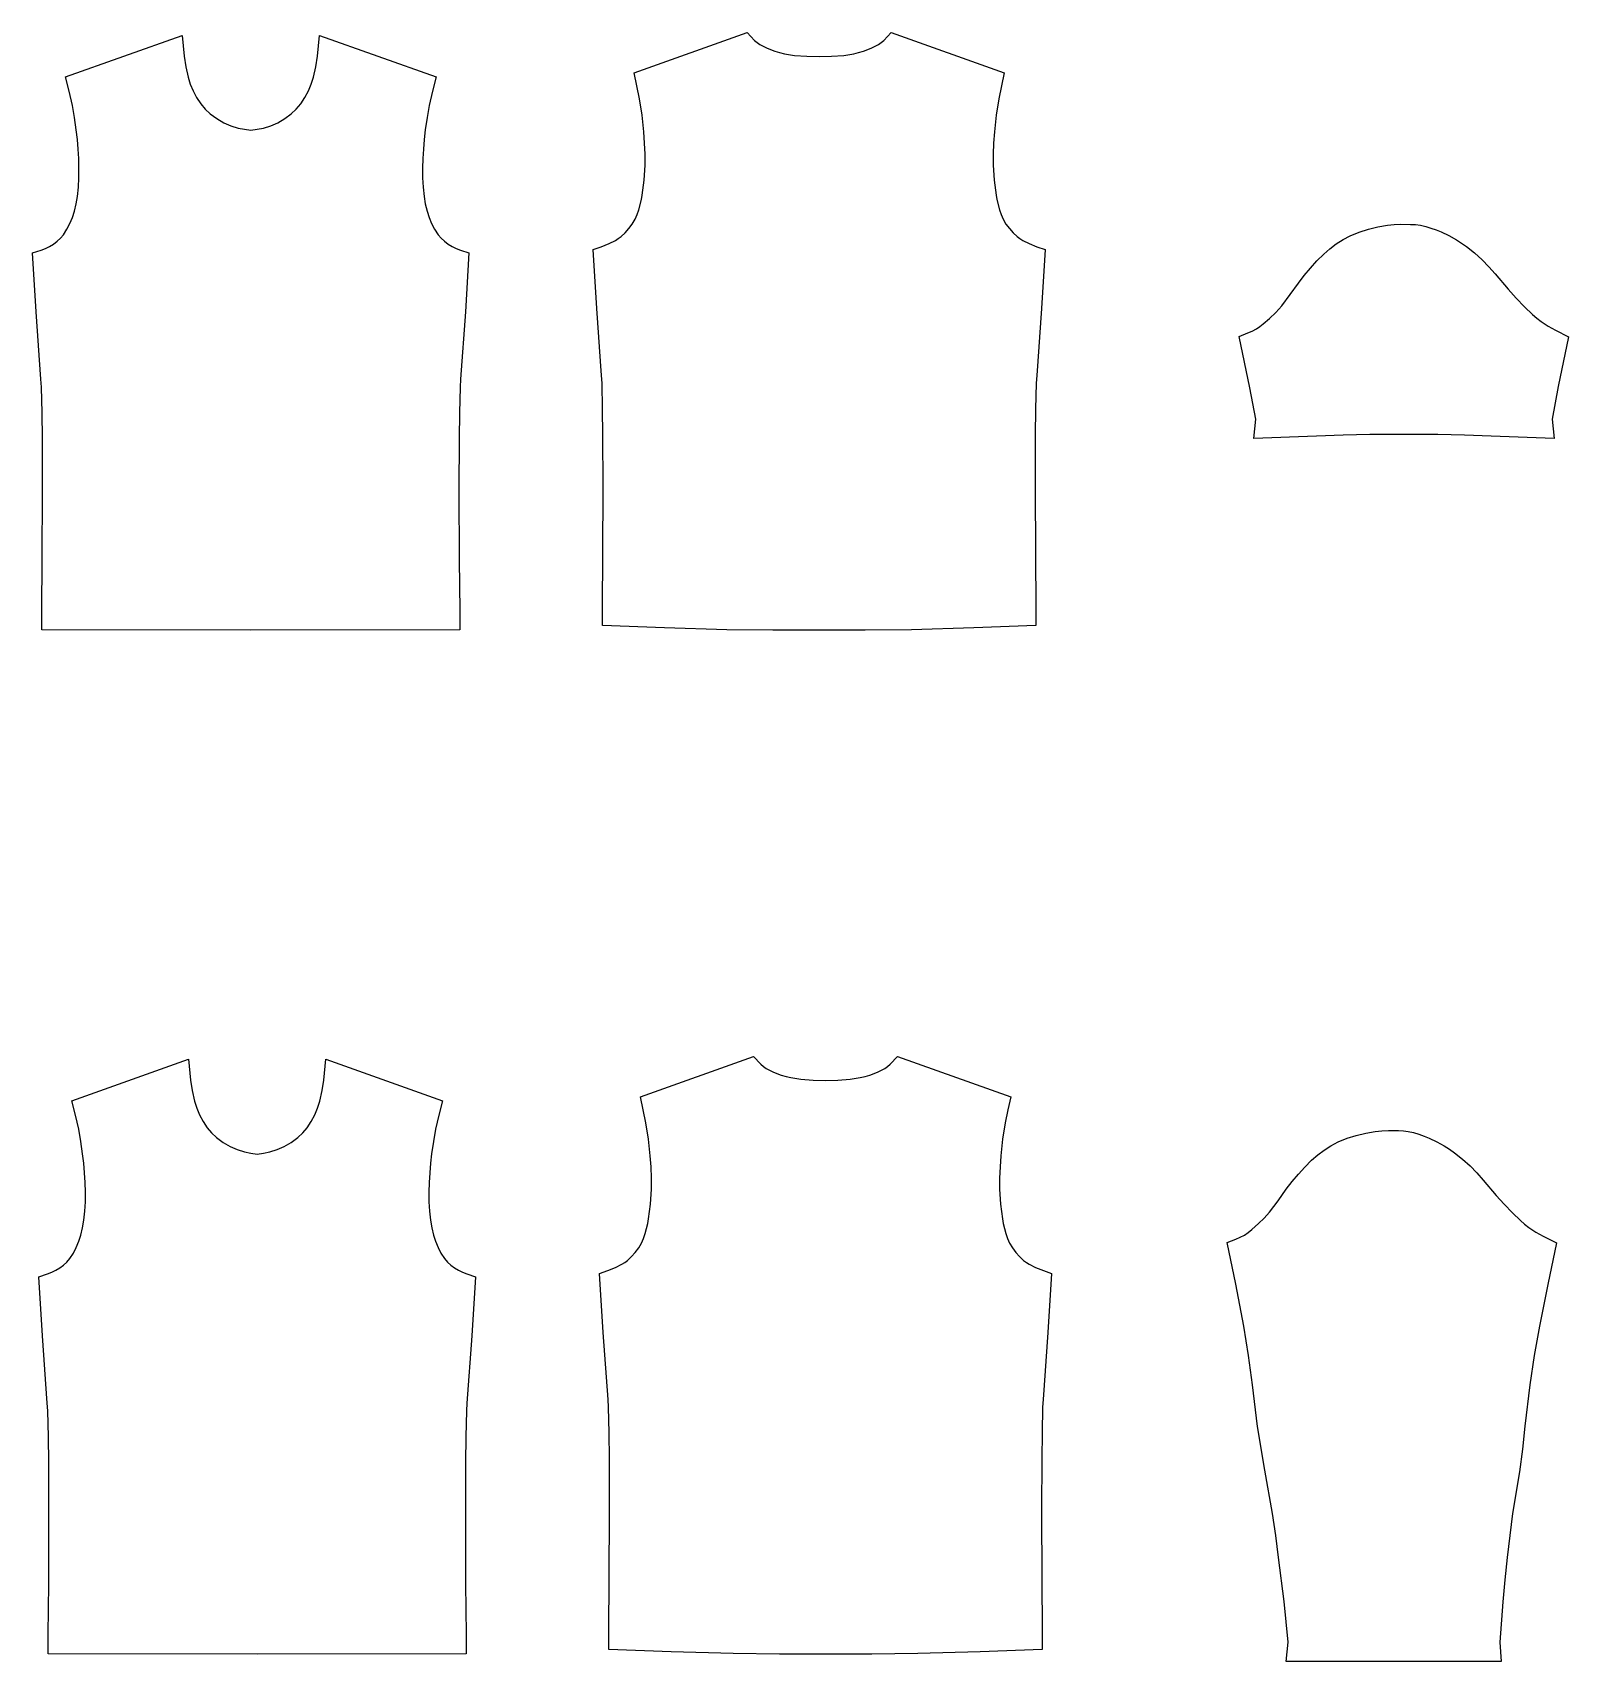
# Model space of a CAD drawing. Extents: x 22 to 144, y 144 to 274.
import ezdxf

# ---------------------------------------------------------------- set-up
doc = ezdxf.new("R2010")
doc.units = 0
doc.layers.add('Layer_1', color=7, linetype='CONTINUOUS')

msp = doc.modelspace()

# ---------------------------------------------------------------- linework, layer by layer
at = {"layer": 'Layer_1', "color": 7}
for points in [[(55.780658, 226.265499), (39.137412, 226.243626), (22.495732, 226.265499), (22.495732, 226.265499), (22.508231, 227.803096), (22.541046, 231.820538), (22.56136, 237.375577), (22.545733, 241.486776), (22.519168, 243.541594), (22.519168, 243.541594), (22.467602, 245.596414), (22.433225, 246.223015), (22.050388, 251.567105), (21.767558, 256.267403), (21.767558, 256.267403), (22.455101, 256.500231), (22.79106, 256.631489), (23.116081, 256.786187), (23.116081, 256.786187), (23.425475, 256.978386), (23.714556, 257.200274), (23.984886, 257.444041), (23.984886, 257.444041), (24.225526, 257.715934), (24.503669, 258.148772), (24.736496, 258.60974), (24.736496, 258.60974), (24.934946, 259.091019), (25.099019, 259.584801), (25.244341, 260.170776), (25.244341, 260.170776), (25.338097, 260.769251), (25.422477, 261.503672), (25.463105, 262.24122), (25.463105, 263.006892), (25.463105, 263.006892), (25.439666, 263.77413), (25.397476, 264.539805), (25.338097, 265.305476), (25.338097, 265.305476), (25.245904, 266.0524), (25.106833, 267.033712), (24.939635, 268.008773), (24.675555, 269.144783), (24.675555, 269.144783), (24.386474, 270.274544), (33.666752, 273.576315), (33.832388, 271.924649), (33.832388, 271.924649), (33.963644, 271.082408), (34.148031, 270.249542), (34.324606, 269.699507), (34.324606, 269.699507), (34.548058, 269.165097), (34.8262, 268.63225), (35.157472, 268.130656), (35.51218, 267.719693), (35.51218, 267.719693), (35.909081, 267.350919), (36.432552, 266.963394), (36.993525, 266.633688), (36.993525, 266.633688), (37.546686, 266.389921), (38.121723, 266.203973), (38.628004, 266.108653), (38.628004, 266.108653), (39.137412, 266.038337), (39.648381, 266.108653), (40.153102, 266.203973), (40.153102, 266.203973), (40.728138, 266.389921), (41.281296, 266.633688), (41.843833, 266.963394), (41.843833, 266.963394), (42.365741, 267.350919), (42.764205, 267.719693), (43.117352, 268.130656), (43.117352, 268.130656), (43.448622, 268.63225), (43.726766, 269.165097), (43.950218, 269.699507), (43.950218, 269.699507), (44.128354, 270.249542), (44.311178, 271.082408), (44.442436, 271.924649), (44.442436, 271.924649), (44.60807, 273.576315), (53.888346, 270.274544), (53.600827, 269.144783), (53.600827, 269.144783), (53.335185, 268.008773), (53.167988, 267.033712), (53.028918, 266.0524), (52.938288, 265.305476), (52.938288, 265.305476), (52.877345, 264.539805), (52.836716, 263.77413), (52.813263, 263.006892), (52.813263, 263.006892), (52.81157, 262.24122), (52.852196, 261.503672), (52.936577, 260.769251), (53.031895, 260.170776), (53.031895, 260.170776), (53.175654, 259.584801), (53.339726, 259.091019), (53.538176, 258.60974), (53.538176, 258.60974), (53.771004, 258.148772), (54.050709, 257.715934), (54.291351, 257.444041), (54.291351, 257.444041), (54.560117, 257.200274), (54.849197, 256.978386), (55.158592, 256.786187), (55.158592, 256.786187), (55.485177, 256.631489), (55.821134, 256.500231), (56.507115, 256.267403), (56.507115, 256.267403), (56.224286, 251.567105), (55.841448, 246.223015), (55.807071, 245.596414), (55.755506, 243.541594), (55.755506, 243.541594), (55.730501, 241.486776), (55.713314, 237.375577), (55.735186, 231.820538), (55.768, 227.803096), (55.780503, 226.265499), (55.780658, 226.265499)], [(101.641989, 226.604583), (96.686985, 226.420196), (91.730421, 226.273311), (91.730421, 226.273311), (88.058312, 226.245173), (84.384642, 226.24348), (80.710972, 226.245173), (80.710972, 226.245173), (77.037303, 226.273311), (72.082302, 226.420196), (67.127298, 226.604583), (67.127298, 226.604583), (67.1398, 228.14218), (67.171051, 232.148683), (67.192923, 237.694347), (67.177288, 241.793046), (67.150731, 243.841613), (67.150731, 243.841613), (67.099163, 245.890182), (67.066349, 246.50272), (66.683512, 251.842122), (66.400683, 256.536172), (66.400683, 256.536172), (67.042911, 256.765872), (67.675763, 257.020575), (68.16642, 257.264342), (68.16642, 257.264342), (68.397684, 257.406539), (68.61801, 257.567485), (68.944594, 257.872192), (68.944594, 257.872192), (69.241487, 258.205025), (69.508692, 258.56286), (69.739956, 258.944137), (69.739956, 258.944137), (69.904029, 259.320723), (70.035287, 259.711372), (70.235301, 260.514548), (70.302493, 260.875508), (70.302493, 260.875508), (70.444687, 262.058397), (70.525945, 263.245971), (70.524251, 264.127278), (70.524251, 264.127278), (70.489874, 265.007021), (70.435182, 265.903951), (70.285173, 267.21966), (70.088286, 268.52912), (69.877336, 269.565124), (69.877336, 269.565124), (69.646072, 270.598001), (78.662265, 273.806019), (79.237301, 273.185666), (79.237301, 273.185666), (79.445127, 273.010654), (79.668579, 272.85752), (80.246742, 272.554374), (80.246742, 272.554374), (80.856156, 272.316859), (81.240554, 272.207478), (81.631203, 272.118409), (81.631203, 272.118409), (82.423443, 271.99184), (83.401628, 271.923085), (84.384504, 271.891832), (85.365816, 271.923085), (85.365816, 271.923085), (86.345567, 271.99184), (87.136241, 272.118409), (87.52689, 272.207478), (87.52689, 272.207478), (87.911291, 272.316859), (88.520705, 272.554374), (89.100429, 272.85752), (89.100429, 272.85752), (89.323881, 273.010654), (89.530143, 273.185666), (90.105179, 273.806019), (90.105179, 273.806019), (99.121378, 270.598001), (98.890114, 269.565124), (98.679161, 268.52912), (98.679161, 268.52912), (98.482274, 267.21966), (98.333828, 265.903951), (98.277573, 265.007021), (98.243195, 264.127278), (98.241502, 263.245971), (98.241502, 263.245971), (98.32432, 262.058397), (98.464954, 260.875508), (98.532146, 260.514548), (98.73372, 259.711372), (98.73372, 259.711372), (98.864979, 259.320723), (99.027488, 258.944137), (99.258755, 258.56286), (99.258755, 258.56286), (99.527521, 258.205025), (99.822852, 257.872192), (100.149434, 257.567485), (100.149434, 257.567485), (100.369762, 257.406539), (100.60259, 257.264342), (101.093245, 257.020575), (101.093245, 257.020575), (101.724536, 256.765872), (102.366764, 256.536172), (102.083932, 251.842122), (102.083932, 251.842122), (101.702658, 246.50272), (101.668281, 245.890182), (101.616716, 243.841613), (101.591711, 241.793046), (101.591711, 241.793046), (101.574524, 237.694347), (101.596396, 232.148683), (101.62921, 228.14218), (101.641712, 226.604583), (101.641989, 226.604583)], [(56.29019, 144.775562), (39.646945, 144.75369), (23.005264, 144.775562), (23.005264, 144.775562), (23.017766, 146.313159), (23.05058, 150.330601), (23.0709, 155.885641), (23.055265, 159.996839), (23.028708, 162.051657), (23.028708, 162.051657), (22.977143, 164.106478), (22.942766, 164.733081), (22.559928, 170.077171), (22.277099, 174.777469), (22.277099, 174.777469), (22.964643, 175.010297), (23.300601, 175.141555), (23.625622, 175.296253), (23.625622, 175.296253), (23.935017, 175.488452), (24.224097, 175.710341), (24.494426, 175.954107), (24.494426, 175.954107), (24.735069, 176.226), (25.01321, 176.658839), (25.246038, 177.119806), (25.246038, 177.119806), (25.444488, 177.601085), (25.608561, 178.094867), (25.753882, 178.680842), (25.753882, 178.680842), (25.847639, 179.279317), (25.932018, 180.013738), (25.972647, 180.751287), (25.972647, 181.516958), (25.972647, 181.516958), (25.949194, 182.284196), (25.907002, 183.049871), (25.847625, 183.815543), (25.847625, 183.815543), (25.755432, 184.562466), (25.616358, 185.543778), (25.449161, 186.518839), (25.185083, 187.654849), (25.185083, 187.654849), (24.896, 188.78461), (34.176279, 192.086381), (34.341915, 190.434715), (34.341915, 190.434715), (34.473171, 189.592473), (34.657558, 188.759607), (34.834133, 188.209573), (34.834133, 188.209573), (35.057585, 187.675163), (35.335726, 187.142316), (35.666999, 186.640723), (36.021707, 186.229759), (36.021707, 186.229759), (36.418607, 185.860985), (36.942079, 185.47346), (37.503052, 185.143754), (37.503052, 185.143754), (38.056213, 184.899987), (38.631249, 184.714039), (39.137531, 184.618719), (39.137531, 184.618719), (39.646939, 184.548403), (40.157908, 184.618719), (40.662629, 184.714039), (40.662629, 184.714039), (41.237665, 184.899987), (41.790823, 185.143754), (42.35336, 185.47346), (42.35336, 185.47346), (42.875268, 185.860985), (43.273732, 186.229759), (43.626879, 186.640723), (43.626879, 186.640723), (43.958149, 187.142316), (44.236293, 187.675163), (44.459745, 188.209573), (44.459745, 188.209573), (44.637881, 188.759607), (44.820705, 189.592473), (44.951963, 190.434715), (44.951963, 190.434715), (45.117597, 192.086381), (54.397873, 188.78461), (54.110354, 187.654849), (54.110354, 187.654849), (53.844712, 186.518839), (53.677515, 185.543778), (53.538445, 184.562466), (53.447815, 183.815543), (53.447815, 183.815543), (53.386871, 183.049871), (53.346243, 182.284196), (53.32279, 181.516958), (53.32279, 181.516958), (53.321097, 180.751287), (53.361723, 180.013738), (53.446104, 179.279317), (53.541422, 178.680842), (53.541422, 178.680842), (53.68518, 178.094867), (53.849253, 177.601085), (54.047703, 177.119806), (54.047703, 177.119806), (54.280531, 176.658839), (54.560236, 176.226), (54.800878, 175.954107), (54.800878, 175.954107), (55.069644, 175.710341), (55.358724, 175.488452), (55.668119, 175.296253), (55.668119, 175.296253), (55.994704, 175.141555), (56.330661, 175.010297), (57.016642, 174.777469), (57.016642, 174.777469), (56.733813, 170.077171), (56.350975, 164.733081), (56.316598, 164.106478), (56.265033, 162.051657), (56.265033, 162.051657), (56.240028, 159.996839), (56.222841, 155.885641), (56.244713, 150.330601), (56.277527, 146.313159), (56.290029, 144.775562), (56.290185, 144.775562)], [(102.151519, 145.114646), (97.196515, 144.930259), (92.23995, 144.783374), (92.23995, 144.783374), (88.567841, 144.755236), (84.894174, 144.753543), (81.220505, 144.755236), (81.220505, 144.755236), (77.546835, 144.783374), (72.591834, 144.930259), (67.63683, 145.114646), (67.63683, 145.114646), (67.649333, 146.652244), (67.680583, 150.658747), (67.702455, 156.204411), (67.68682, 160.30311), (67.660263, 162.351676), (67.660263, 162.351676), (67.608696, 164.400248), (67.575882, 165.012786), (67.193044, 170.352188), (66.910215, 175.046238), (66.910215, 175.046238), (67.552443, 175.275938), (68.185295, 175.530641), (68.675953, 175.774408), (68.675953, 175.774408), (68.907217, 175.916605), (69.127542, 176.077551), (69.454127, 176.382258), (69.454127, 176.382258), (69.751019, 176.715091), (70.018224, 177.072926), (70.249488, 177.454203), (70.249488, 177.454203), (70.413561, 177.830789), (70.54482, 178.221438), (70.744834, 179.024614), (70.812025, 179.385574), (70.812025, 179.385574), (70.95422, 180.568463), (71.035477, 181.756037), (71.033784, 182.637344), (71.033784, 182.637344), (70.999406, 183.517087), (70.944715, 184.414017), (70.794705, 185.729726), (70.597818, 187.039186), (70.386869, 188.07519), (70.386869, 188.07519), (70.155604, 189.108067), (79.171797, 192.316084), (79.746833, 191.695732), (79.746833, 191.695732), (79.954659, 191.52072), (80.178111, 191.367586), (80.756275, 191.06444), (80.756275, 191.06444), (81.365688, 190.826925), (81.750086, 190.717544), (82.140735, 190.628475), (82.140735, 190.628475), (82.932976, 190.501906), (83.911161, 190.433151), (84.894036, 190.401898), (85.875348, 190.433151), (85.875348, 190.433151), (86.8551, 190.501906), (87.645773, 190.628475), (88.036423, 190.717544), (88.036423, 190.717544), (88.420821, 190.826925), (89.030234, 191.06444), (89.609958, 191.367586), (89.609958, 191.367586), (89.83341, 191.52072), (90.039673, 191.695732), (90.614709, 192.316084), (90.614709, 192.316084), (99.630907, 189.108067), (99.399643, 188.07519), (99.188691, 187.039186), (99.188691, 187.039186), (98.991804, 185.729726), (98.843358, 184.414017), (98.787102, 183.517087), (98.752725, 182.637344), (98.751032, 181.756037), (98.751032, 181.756037), (98.83385, 180.568463), (98.974484, 179.385574), (99.041675, 179.024614), (99.24325, 178.221438), (99.24325, 178.221438), (99.374508, 177.830789), (99.537018, 177.454203), (99.768285, 177.072926), (99.768285, 177.072926), (100.037051, 176.715091), (100.332382, 176.382258), (100.658964, 176.077551), (100.658964, 176.077551), (100.879292, 175.916605), (101.11212, 175.774408), (101.602774, 175.530641), (101.602774, 175.530641), (102.234066, 175.275938), (102.876294, 175.046238), (102.593462, 170.352188), (102.593462, 170.352188), (102.212188, 165.012786), (102.17781, 164.400248), (102.126246, 162.351676), (102.101241, 160.30311), (102.101241, 160.30311), (102.084053, 156.204411), (102.105926, 150.658747), (102.13874, 146.652244), (102.151242, 145.114646), (102.151519, 145.114646)], [(143.069951, 177.475663), (142.38397, 174.169204), (141.727679, 170.856499), (141.727679, 170.856499), (141.318279, 168.525101), (140.957317, 166.185891), (140.569792, 162.877865), (140.365093, 161.069939), (140.365093, 161.069939), (140.140078, 159.265133), (139.593168, 155.933672), (139.361903, 154.180437), (139.155641, 152.425638), (139.155641, 152.425638), (138.966567, 150.667719), (138.799367, 148.909796), (138.57279, 145.703342), (138.680611, 144.165745), (138.680611, 144.165745), (121.559216, 144.165745), (121.712352, 145.703342), (121.390455, 148.926983), (120.962304, 152.430326), (120.962304, 152.430326), (120.729477, 154.178873), (120.474774, 155.92586), (119.871609, 159.394831), (119.28876, 162.866929), (119.28876, 162.866929), (118.885609, 166.171825), (118.5559, 168.520413), (118.184001, 170.861187), (117.543337, 174.186391), (117.543337, 174.186391), (116.865169, 177.503789), (117.560525, 177.78037), (117.902733, 177.93038), (117.902733, 177.93038), (118.234006, 178.100703), (118.534025, 178.305402), (118.819981, 178.530418), (118.819981, 178.530418), (119.363764, 179.014824), (119.81692, 179.455475), (120.241946, 179.925818), (120.241946, 179.925818), (120.913864, 180.832126), (121.570155, 181.750935), (122.042061, 182.357221), (122.534279, 182.946324), (122.534279, 182.946324), (123.048372, 183.515109), (123.590595, 184.055767), (124.078128, 184.476106), (124.078128, 184.476106), (124.592221, 184.862071), (125.129756, 185.213655), (125.692287, 185.518361), (126.407957, 185.802754), (126.407957, 185.802754), (127.145502, 186.030894), (127.897114, 186.213717), (128.658098, 186.352788), (128.658098, 186.352788), (129.186257, 186.405916), (129.719104, 186.434054), (130.50509, 186.419999), (130.895742, 186.398127), (130.895742, 186.398127), (131.284828, 186.354374), (131.709854, 186.255929), (132.127069, 186.127798), (132.127069, 186.127798), (132.538033, 185.980912), (132.942745, 185.815279), (133.556846, 185.524635), (133.556846, 185.524635), (134.150636, 185.194926), (134.560036, 184.935533), (134.955373, 184.654265), (135.597604, 184.144859), (136.210142, 183.597949), (136.210142, 183.597949), (136.736737, 183.049476), (137.239894, 182.479127), (138.280586, 181.261863), (138.918126, 180.552444), (138.918126, 180.552444), (139.579104, 179.8649), (140.21352, 179.253923), (140.544793, 178.963279), (140.544793, 178.963279), (140.888562, 178.689825), (141.447974, 178.327303), (142.030823, 178.000718), (142.030823, 178.000718), (143.069951, 177.475663)]]:
    msp.add_lwpolyline(points, dxfattribs=at)
msp.add_lwpolyline([(118.682742, 245.52219), (117.826437, 249.625574), (118.523357, 249.902154), (118.523357, 249.902154), (118.865565, 250.053728), (119.198398, 250.222488), (119.476543, 250.409999), (119.476543, 250.409999), (119.742184, 250.616264), (120.248466, 251.061602), (120.743805, 251.538197), (120.743805, 251.538197), (121.20477, 252.047605), (121.876687, 252.953911), (122.532981, 253.872719), (123.004885, 254.477445), (123.004885, 254.477445), (123.497103, 255.068102), (124.011199, 255.636887), (124.553421, 256.177549), (124.553421, 256.177549), (125.040952, 256.597888), (125.555048, 256.983849), (126.092582, 257.335433), (126.092582, 257.335433), (126.656679, 257.64014), (127.37235, 257.924533), (128.108335, 258.152673), (128.859943, 258.335496), (128.859943, 258.335496), (129.622494, 258.47457), (130.150644, 258.527695), (130.68193, 258.555833), (131.467916, 258.540198), (131.467916, 258.540198), (131.858566, 258.519878), (132.247654, 258.476125), (132.672681, 258.37768), (132.672681, 258.37768), (133.089896, 258.249548), (133.500859, 258.102663), (133.905571, 257.93703), (133.905571, 257.93703), (134.519673, 257.646386), (135.11346, 257.315113), (135.522863, 257.057286), (135.9182, 256.776018), (136.561991, 256.265046), (136.561991, 256.265046), (137.174529, 255.7197), (137.699561, 255.169666), (138.202718, 254.599323), (138.202718, 254.599323), (139.24341, 253.38362), (139.880944, 252.6742), (140.541925, 251.986656), (141.176338, 251.375682), (141.176338, 251.375682), (141.507611, 251.085038), (141.851383, 250.811582), (142.410792, 250.449059), (142.410792, 250.449059), (142.993643, 250.122477), (144.032772, 249.597442), (143.218656, 245.648755), (143.218656, 245.648755), (142.729562, 243.039218), (142.893635, 241.493809), (137.882387, 241.693823), (135.765063, 241.77039), (135.765063, 241.77039), (133.646181, 241.826642), (130.933509, 241.826642), (128.219279, 241.826642), (128.219279, 241.826642), (126.100394, 241.77039), (123.983073, 241.693823), (118.979637, 241.493809), (118.979637, 241.493809), (119.135895, 243.039224), (118.682742, 245.52219)], close=True, dxfattribs=at)

doc.saveas('drawing.dxf')
